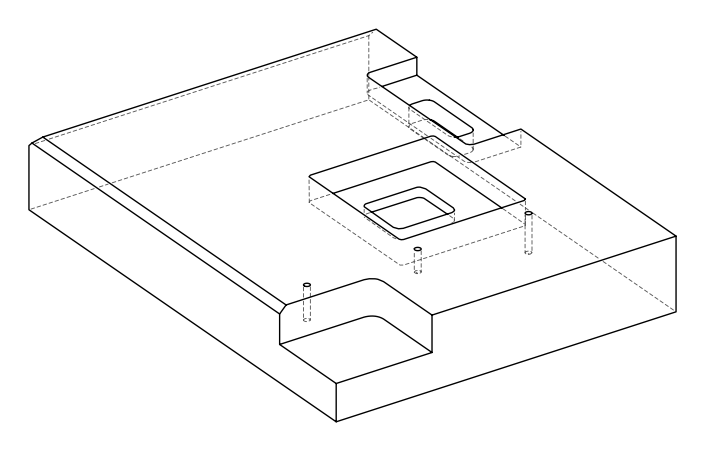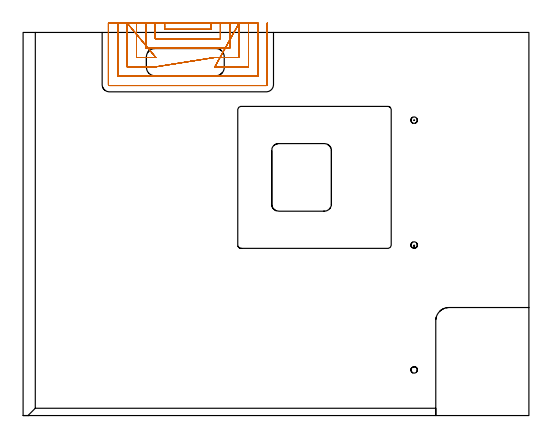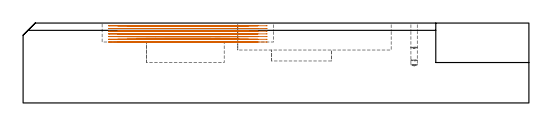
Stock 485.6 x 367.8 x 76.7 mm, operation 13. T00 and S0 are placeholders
(PLAN: 13 operations, 6 tool changes, 237.2 min)
(1 SPOT_DRILL | STEP1POCKET | NXT0321_9005460120000 | 0.03 min | 2 mm3)
(2 SPOT_DRILL_1 | STEP1POCKET_1 | NXT0321_9005460120000 | 0.03 min | 0 mm3)
(3 SPOT_DRILL_2 | STEP1POCKET_2 | NXT0321_9005460120000 | 0.03 min | 0 mm3)
(4 DRILL_BLIND_HOLE_INTO_CENTER | STEP1POCKET | NXT0301_033 | 0.16 min | 1065 mm3)
(5 DRILL_BLIND_HOLE_INTO_CENTER_1 | STEP1POCKET_1 | NXT0301_033 | 0.11 min | 702 mm3)
(6 DRILL_BLIND_HOLE_INTO_CENTER_2 | STEP1POCKET_2 | NXT0301_033 | 0.17 min | 1203 mm3)
(7 AREA_MILL | FG_CHAMFER_SURFACE | UGT0205_001 | 9.5 min | 9795 mm3)
(8 AREA_MILL_1 | FG_CHAMFER_SURFACE_1 | UGT0205_001 | 14.8 min | 24937 mm3)
(9 MILL_CORNER_NOTCH_RECTANGULAR | CORNER_NOTCH_RECTANGULAR | UGT0201_094 | Follow Part, ap 5, ae 75% | 13.17 min | 350029 mm3)
(10 MILL_RECTANGULAR_POCKET | POCKET_RECTANGULAR_STRAIGHT | UGT0201_134 | Follow Part, ap 3.975, ae 75% | 3.85 min | 71565 mm3)
(11 MILL_RECTANGULAR_POCKET_1 | POCKET_RECTANGULAR_STRAIGHT_1 | NXT0201_008 | Follow Part, ap 1.5, ae 75% | 160.9 min | 519793 mm3)
(12 MILL_RECTANGULAR_POCKET_2 | POCKET_RECTANGULAR_STRAIGHT_2 | NXT0201_011 | Follow Part, ap 3, ae 75% | 3.51 min | 38699 mm3)
(13 MILL_SLOT | SLOT_PARTIAL_RECTANGULAR | NXT0201_011 | Follow Part, ap 3, ae 75% | 30.96 min | 135918 mm3)
(TOOL NXT0321_9005460120000 | NC Spot Drill, 142deg, 12mm, Carbide, Uncoated | D12 PA142 FL30 Z2)
(TOOL NXT0301_033 | Carbide Drill 6.2mm [860.1-0620-031A1-MM 2214] | D6.2 PA140 FL53 Z2)
(TOOL UGT0205_001 | Chamfer Mill 20 x 3 x 45 deg. | D20 FL50 Z2)
(TOOL UGT0201_094 | End mill 20 mm | D20 FL38 Z4)
(TOOL UGT0201_134 | Carbide End Mill 15.9 | D15.9 FL30 Z4)
(TOOL NXT0201_008 | ENDMILL 6mm [2P460-0600-NA 1630] | D6 FL26 Z6)
(TOOL NXT0201_011 | ENDMILL 12mm [2P460-1200-NA 1630] | D12 FL38 Z6)
(OP 13 MILL_SLOT)
G17 G21 G94 G90
T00 M6
G54
G17 G0 G90 X135.9 Y376.8 S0 M3
G43 Z86.7 H1
Z74.1
G94 G1 Y373.8 F250.
Y370.8 F500.
X180.4
Y373.8
Y376.8 F250.
X126.9
Y373.8
Y361.8 F500.
X189.4
Y373.8
Y376.8 F250.
X117.9
Y373.8
Y352.8 F500.
X198.4
Y373.8
Y376.8 F250.
X108.9
Y373.8
Y343.8 F500.
X124.398
X127.398 F250.
X99.9 Y376.8 F500.
Y373.8 F250.
Y334.8 F500.
X124.4
X127.4 F250.
X184.102 Y343.8 F500.
X187.102 F250.
X207.4 F500.
Y373.8
Y376.8 F250.
X184.1 Y334.8 F500.
X187.1 F250.
X216.4 F500.
Y373.8
Y376.8 F250.
X90.9
Y373.8
Y325.8 F500.
X225.4
Y373.8
Y376.8 F250.
X81.9
Y373.8
Y317.7 F500.
G3 X82.8 Y316.8 R0.9
G1 X233.5
G3 X234.4 Y317.7 R0.9
G1 Y373.8
Y376.8 F250.
G0 X135.9 Z71.5
G1 Y373.8
Y370.8 F500.
X180.4
Y373.8
Y376.8 F250.
X126.9
Y373.8
Y361.8 F500.
X189.4
Y373.8
Y376.8 F250.
X117.9
Y373.8
Y352.8 F500.
X198.4
Y373.8
Y376.8 F250.
X108.9
Y373.8
Y343.8 F500.
X124.398
X127.398 F250.
X99.9 Y376.8 F500.
Y373.8 F250.
Y334.8 F500.
X124.4
X127.4 F250.
X184.102 Y343.8 F500.
X187.102 F250.
X207.4 F500.
Y373.8
Y376.8 F250.
X184.1 Y334.8 F500.
X187.1 F250.
X216.4 F500.
Y373.8
Y376.8 F250.
X90.9
Y373.8
Y325.8 F500.
X225.4
Y373.8
Y376.8 F250.
X81.9
Y373.8
Y317.7 F500.
G3 X82.8 Y316.8 R0.9
G1 X233.5
G3 X234.4 Y317.7 R0.9
G1 Y373.8
Y376.8 F250.
G0 X135.9 Z68.9
G1 Y373.8
Y370.8 F500.
X180.4
Y373.8
Y376.8 F250.
X126.9
Y373.8
Y361.8 F500.
X189.4
Y373.8
Y376.8 F250.
X117.9
Y373.8
Y352.8 F500.
X198.4
Y373.8
Y376.8 F250.
X108.9
Y373.8
Y343.8 F500.
X124.398
X127.398 F250.
X99.9 Y376.8 F500.
Y373.8 F250.
Y334.8 F500.
X124.4
X127.4 F250.
X184.102 Y343.8 F500.
X187.102 F250.
X207.4 F500.
Y373.8
Y376.8 F250.
X184.1 Y334.8 F500.
X187.1 F250.
X216.4 F500.
Y373.8
Y376.8 F250.
X90.9
Y373.8
Y325.8 F500.
X225.4
Y373.8
Y376.8 F250.
X81.9
Y373.8
Y317.7 F500.
G3 X82.8 Y316.8 R0.9
G1 X233.5
G3 X234.4 Y317.7 R0.9
G1 Y373.8
Y376.8 F250.
G0 X135.9 Z66.3
G1 Y373.8
Y370.8 F500.
X180.4
Y373.8
Y376.8 F250.
X126.9
Y373.8
Y361.8 F500.
X189.4
Y373.8
Y376.8 F250.
X117.9
Y373.8
Y352.8 F500.
X198.4
Y373.8
Y376.8 F250.
X108.9
Y373.8
Y343.8 F500.
X124.398
X127.398 F250.
X99.9 Y376.8 F500.
Y373.8 F250.
Y334.8 F500.
X124.4
X127.4 F250.
X184.102 Y343.8 F500.
X187.102 F250.
X207.4 F500.
Y373.8
Y376.8 F250.
X184.1 Y334.8 F500.
X187.1 F250.
X216.4 F500.
Y373.8
Y376.8 F250.
X90.9
Y373.8
Y325.8 F500.
X225.4
Y373.8
Y376.8 F250.
X81.9
Y373.8
Y317.7 F500.
G3 X82.8 Y316.8 R0.9
G1 X233.5
G3 X234.4 Y317.7 R0.9
G1 Y373.8
Y376.8 F250.
G0 X135.9 Z63.7
G1 Y373.8
Y370.8 F500.
X180.4
Y373.8
Y376.8 F250.
X126.9
Y373.8
Y361.8 F500.
X189.4
Y373.8
Y376.8 F250.
X117.9
Y373.8
Y352.8 F500.
X198.4
Y373.8
Y376.8 F250.
X108.9
Y373.8
Y343.8 F500.
X124.398
X127.398 F250.
X99.9 Y376.8 F500.
Y373.8 F250.
Y334.8 F500.
X124.4
X127.4 F250.
X184.102 Y343.8 F500.
X187.102 F250.
X207.4 F500.
Y373.8
Y376.8 F250.
X184.1 Y334.8 F500.
X187.1 F250.
X216.4 F500.
Y373.8
Y376.8 F250.
X90.9
Y373.8
Y325.8 F500.
X225.4
Y373.8
Y376.8 F250.
X81.9
Y373.8
Y317.7 F500.
G3 X82.8 Y316.8 R0.9
G1 X233.5
G3 X234.4 Y317.7 R0.9
G1 Y373.8
Y376.8 F250.
G0 X135.9 Z61.1
G1 Y373.8
Y370.8 F500.
X180.4
Y373.8
Y376.8 F250.
X126.9
Y373.8
Y361.8 F500.
X189.4
Y373.8
Y376.8 F250.
X117.9
Y373.8
Y352.8 F500.
X198.4
Y373.8
Y376.8 F250.
X108.9
Y373.8
Y343.8 F500.
X124.398
X127.398 F250.
X99.9 Y376.8 F500.
Y373.8 F250.
Y334.8 F500.
X124.4
X127.4 F250.
X184.102 Y343.8 F500.
X187.102 F250.
X207.4 F500.
Y373.8
Y376.8 F250.
X184.1 Y334.8 F500.
X187.1 F250.
X216.4 F500.
Y373.8
Y376.8 F250.
X90.9
Y373.8
Y325.8 F500.
X225.4
Y373.8
Y376.8 F250.
X81.9
Y373.8
Y317.7 F500.
G3 X82.8 Y316.8 R0.9
G1 X233.5
G3 X234.4 Y317.7 R0.9
G1 Y373.8
Y376.8 F250.
G0 X135.9 Z58.5
G1 Y373.8
Y370.8 F500.
X180.4
Y373.8
Y376.8 F250.
X126.9
Y373.8
Y361.8 F500.
X189.4
Y373.8
Y376.8 F250.
X117.9
Y373.8
Y352.8 F500.
X198.4
Y373.8
Y376.8 F250.
X108.9
Y373.8
Y343.8 F500.
X124.398
X127.398 F250.
X99.9 Y376.8 F500.
Y373.8 F250.
Y334.8 F500.
X124.4
X127.4 F250.
X184.102 Y343.8 F500.
X187.102 F250.
X207.4 F500.
Y373.8
Y376.8 F250.
X184.1 Y334.8 F500.
X187.1 F250.
X216.4 F500.
Y373.8
Y376.8 F250.
X90.9
Y373.8
Y325.8 F500.
X225.4
Y373.8
Y376.8 F250.
X81.9
Y373.8
Y317.7 F500.
G3 X82.8 Y316.8 R0.9
G1 X233.5
G3 X234.4 Y317.7 R0.9
G1 Y373.8
Y376.8 F250.
G0 Z86.7
M5
M2
